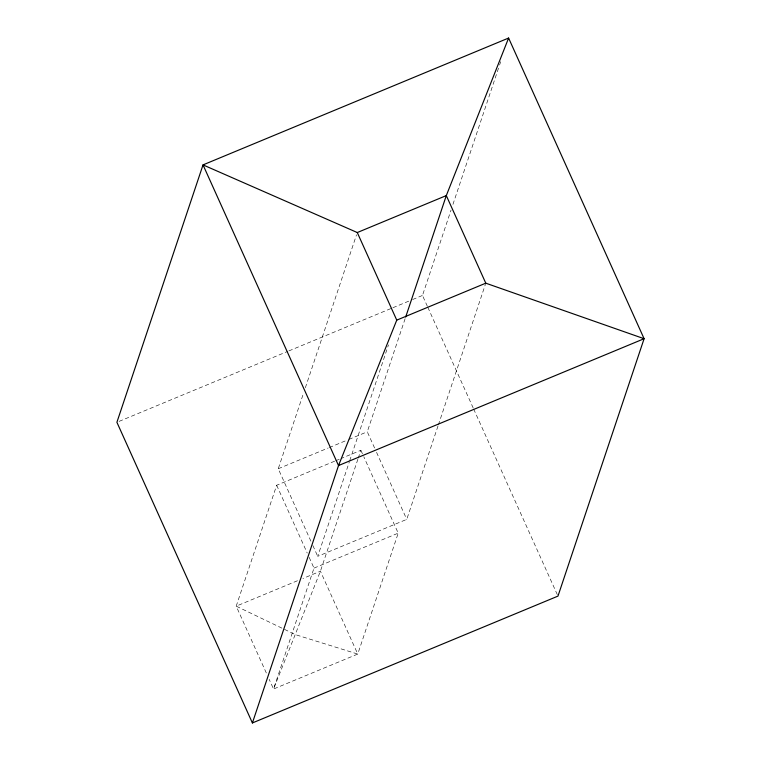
<?xml version="1.0" encoding="UTF-8"?>
<svg xmlns="http://www.w3.org/2000/svg" width="761" height="761" viewBox="0 0 761 761"><rect width="100%" height="100%" fill="white"/><g stroke="black" fill="none" stroke-linecap="round" stroke-linejoin="round"><path stroke-width="0.57" stroke-dasharray="3.81 2.85" d="M310.907 541.195L278.25 468.738L303.468 393.38M305.351 387.758L356.529 234.788M334.621 461.185L276.662 485.252L236.205 606.165L266.759 673.961M437.994 426.027L406.755 519.373L317.727 556.329L349.337 461.851M349.718 460.728L388.481 344.876M309.156 557.347L313.998 568.106L273.541 689.019L357.756 654.07L398.212 533.147L363.787 456.743M357.879 459.244L320.419 571.207L273.541 689.019L269.175 679.335M358.25 458.132L360.876 450.293L341.185 458.464M374.593 448.001L367.278 431.782L405.29 318.184M427.349 306.264L422.479 295.449L451.064 210.026M452.938 204.405L499.197 66.15M499.577 65.027L500.7 61.651M438.365 424.895L485.413 284.3M119.087 421.385L287.763 351.363M288.857 350.916L391.81 308.176M392.904 307.72L411.52 299.996M412.624 299.539L422.479 295.449M278.25 468.738L328.191 448.01M329.285 447.554L347.739 439.896M348.823 439.449L367.278 431.782M335.715 460.728L340.091 458.921M313.998 568.106L398.212 533.147M297.446 580.738L236.205 606.165L295.458 634.655L357.756 654.07L320.419 571.207L302.916 578.474M427.834 307.339L473.171 407.925M473.656 409.009L557.49 595.026M376.543 452.329L406.755 519.373M360.876 450.293L363.301 455.668M312.857 545.513L317.727 556.329M276.662 485.252L307.216 553.038"/><path stroke-width="1.14" d="M252.395 722.95L338.521 465.551L396.757 320.134L485.784 283.178L644.101 338.712L557.975 596.11L252.395 722.95L116.899 422.288L203.025 164.89L508.605 38.05L644.101 338.712L338.521 465.551L203.025 164.89L357.28 232.543L396.757 320.134M405.67 317.061L446.307 195.587L508.605 38.05M357.28 232.543L446.307 195.587L485.784 283.178"/></g></svg>
